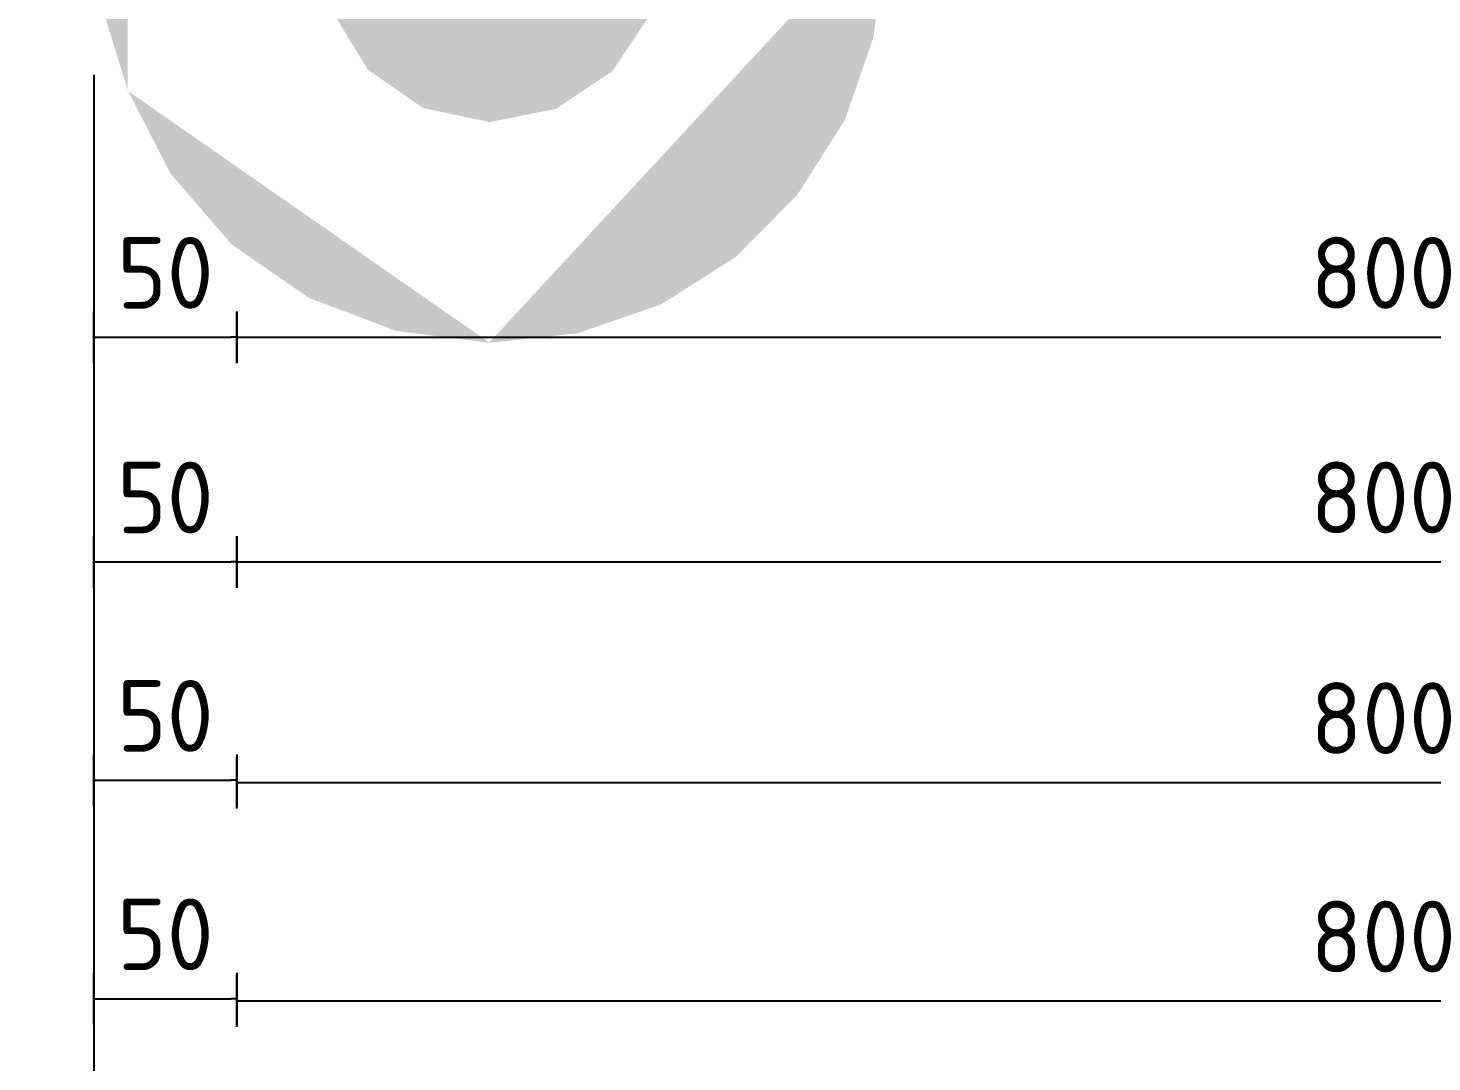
# Model space of a CAD drawing. Extents: x 0 to 1025, y -1312 to 297.
# Drawn here: x 211.66 to 260.65, y 54.08 to 90.17 of the extents above; entities that cross this region are included whole.
import ezdxf

# ---------------------------------------------------------------- set-up
doc = ezdxf.new("R2010")
doc.units = 0
doc.header["$LTSCALE"] = 6
doc.header["$MEASUREMENT"] = 0
doc.header["$PDSIZE"] = 1
doc.layers.get('0').update_dxf_attribs({"linetype": 'CONTINUOUS'})
doc.layers.get('DEFPOINTS').update_dxf_attribs({"linetype": 'CONTINUOUS'})
doc.layers.add('T25', color=1, linetype='CONTINUOUS')
doc.layers.add('yellow', color=7, linetype='CONTINUOUS', true_color=0xfcd900)
doc.styles.add('ISO', font='iso3098b.shx')
doc.dimstyles.new('SIGNSDIM', dxfattribs={"dimtxt": 2.5, "dimasz": 0.2, "dimexe": 1, "dimexo": 1.5, "dimgap": 1, "dimtad": 1, "dimtoh": 1, "dimdec": 4, "dimlfac": 10, "dimrnd": 1, "dimdsep": 46, "dimtxsty": 'ISO', "dimblk": 'SGNDIM', "dimcen": 2.5, "dimse2": 1, "dimadec": 0, "dimazin": 0, "dimtfac": 1, "dimtdec": 4, "dimtix": 1, "dimtmove": 0, "dimatfit": 3, "dimldrblk": 'SGNDIM', "dimfxl": 1, "dimtolj": 1, "dimtzin": 0, "dimarcsym": 0})

# ---------------------------------------------------------------- blocks, each defined once
blk = doc.blocks.new('SGNDIM')
for p, q in [((0, 4.5), (0, -4.5)), ((0, 0), (-1, 0))]:
    blk.add_line(p, q)
blk = doc.blocks.new('*D85')
at = {"layer": 'DEFPOINTS', "color": 0}
for p in [(218.941, 133.624), (298.963, 133.624), (298.963, 79.377)]:
    blk.add_point(p, dxfattribs=at)
at = {"layer": 'T25', "color": 0, "lineweight": -2}
blk.add_line((219.141, 79.377), (298.763, 79.377), dxfattribs=at)
at = {"layer": 'T25', "color": 0, "lineweight": -2, "xscale": 0.2, "yscale": 0.2, "zscale": 0.2, "rotation": 180}
blk.add_blockref('SGNDIM', (218.941, 79.377), dxfattribs=at)
at = {"layer": 'T25', "color": 0, "lineweight": -2, "xscale": 0.2, "yscale": 0.2, "zscale": 0.2}
blk.add_blockref('SGNDIM', (298.963, 79.377), dxfattribs=at)
at = {"layer": 'T25', "color": 0, "insert": (258.952, 81.627), "char_height": 2.5, "attachment_point": 5, "style": 'ISO'}
blk.add_mtext('\\A1;800', dxfattribs=at)
blk = doc.blocks.new('*D87')
at = {"layer": 'DEFPOINTS', "color": 0}
for p in [(218.941, 84.927), (213.952, 83.467), (218.941, 79.377)]:
    blk.add_point(p, dxfattribs=at)
at = {"layer": 'T25', "color": 0, "lineweight": -2}
for p, q in [((213.952, 81.967), (213.952, 78.377)), ((214.152, 79.377), (218.741, 79.377))]:
    blk.add_line(p, q, dxfattribs=at)
at = {"layer": 'T25', "color": 0, "lineweight": -2, "xscale": 0.2, "yscale": 0.2, "zscale": 0.2, "rotation": 180}
blk.add_blockref('SGNDIM', (213.952, 79.377), dxfattribs=at)
at = {"layer": 'T25', "color": 0, "lineweight": -2, "xscale": 0.2, "yscale": 0.2, "zscale": 0.2}
blk.add_blockref('SGNDIM', (218.941, 79.377), dxfattribs=at)
at = {"layer": 'T25', "color": 0, "insert": (216.447, 81.627), "char_height": 2.5, "attachment_point": 5, "style": 'ISO'}
blk.add_mtext('\\A1;50', dxfattribs=at)
blk = doc.blocks.new('*D88')
at = {"layer": 'DEFPOINTS', "color": 0}
for p in [(218.941, 125.781), (298.963, 125.781), (298.963, 71.533)]:
    blk.add_point(p, dxfattribs=at)
at = {"layer": 'T25', "color": 0, "lineweight": -2}
blk.add_line((219.141, 71.533), (298.763, 71.533), dxfattribs=at)
at = {"layer": 'T25', "color": 0, "lineweight": -2, "xscale": 0.2, "yscale": 0.2, "zscale": 0.2, "rotation": 180}
blk.add_blockref('SGNDIM', (218.941, 71.533), dxfattribs=at)
at = {"layer": 'T25', "color": 0, "lineweight": -2, "xscale": 0.2, "yscale": 0.2, "zscale": 0.2}
blk.add_blockref('SGNDIM', (298.963, 71.533), dxfattribs=at)
at = {"layer": 'T25', "color": 0, "insert": (258.952, 73.783), "char_height": 2.5, "attachment_point": 5, "style": 'ISO'}
blk.add_mtext('\\A1;800', dxfattribs=at)
blk = doc.blocks.new('*D90')
at = {"layer": 'DEFPOINTS', "color": 0}
for p in [(218.941, 77.084), (213.952, 75.624), (218.941, 71.533)]:
    blk.add_point(p, dxfattribs=at)
at = {"layer": 'T25', "color": 0, "lineweight": -2}
for p, q in [((213.952, 74.124), (213.952, 70.533)), ((214.152, 71.533), (218.741, 71.533))]:
    blk.add_line(p, q, dxfattribs=at)
at = {"layer": 'T25', "color": 0, "lineweight": -2, "xscale": 0.2, "yscale": 0.2, "zscale": 0.2, "rotation": 180}
blk.add_blockref('SGNDIM', (213.952, 71.533), dxfattribs=at)
at = {"layer": 'T25', "color": 0, "lineweight": -2, "xscale": 0.2, "yscale": 0.2, "zscale": 0.2}
blk.add_blockref('SGNDIM', (218.941, 71.533), dxfattribs=at)
at = {"layer": 'T25', "color": 0, "insert": (216.447, 73.783), "char_height": 2.5, "attachment_point": 5, "style": 'ISO'}
blk.add_mtext('\\A1;50', dxfattribs=at)
blk = doc.blocks.new('*D91')
at = {"layer": 'DEFPOINTS', "color": 0}
for p in [(218.941, 118.077), (298.963, 118.077), (298.963, 63.829)]:
    blk.add_point(p, dxfattribs=at)
at = {"layer": 'T25', "color": 0, "lineweight": -2}
blk.add_line((219.141, 63.829), (298.763, 63.829), dxfattribs=at)
at = {"layer": 'T25', "color": 0, "lineweight": -2, "xscale": 0.2, "yscale": 0.2, "zscale": 0.2, "rotation": 180}
blk.add_blockref('SGNDIM', (218.941, 63.829), dxfattribs=at)
at = {"layer": 'T25', "color": 0, "lineweight": -2, "xscale": 0.2, "yscale": 0.2, "zscale": 0.2}
blk.add_blockref('SGNDIM', (298.963, 63.829), dxfattribs=at)
at = {"layer": 'T25', "color": 0, "insert": (258.952, 66.079), "char_height": 2.5, "attachment_point": 5, "style": 'ISO'}
blk.add_mtext('\\A1;800', dxfattribs=at)
blk = doc.blocks.new('*D93')
at = {"layer": 'DEFPOINTS', "color": 0}
for p in [(218.941, 69.458), (213.952, 67.999), (218.941, 63.908)]:
    blk.add_point(p, dxfattribs=at)
at = {"layer": 'T25', "color": 0, "lineweight": -2}
for p, q in [((213.952, 66.499), (213.952, 62.908)), ((214.152, 63.908), (218.741, 63.908))]:
    blk.add_line(p, q, dxfattribs=at)
at = {"layer": 'T25', "color": 0, "lineweight": -2, "xscale": 0.2, "yscale": 0.2, "zscale": 0.2, "rotation": 180}
blk.add_blockref('SGNDIM', (213.952, 63.908), dxfattribs=at)
at = {"layer": 'T25', "color": 0, "lineweight": -2, "xscale": 0.2, "yscale": 0.2, "zscale": 0.2}
blk.add_blockref('SGNDIM', (218.941, 63.908), dxfattribs=at)
at = {"layer": 'T25', "color": 0, "insert": (216.447, 66.158), "char_height": 2.5, "attachment_point": 5, "style": 'ISO'}
blk.add_mtext('\\A1;50', dxfattribs=at)
blk = doc.blocks.new('*D94')
at = {"layer": 'DEFPOINTS', "color": 0}
for p in [(218.941, 95.379), (298.963, 95.379), (298.963, 56.204)]:
    blk.add_point(p, dxfattribs=at)
at = {"layer": 'T25', "color": 0, "lineweight": -2}
blk.add_line((219.141, 56.204), (298.763, 56.204), dxfattribs=at)
at = {"layer": 'T25', "color": 0, "lineweight": -2, "xscale": 0.2, "yscale": 0.2, "zscale": 0.2, "rotation": 180}
blk.add_blockref('SGNDIM', (218.941, 56.204), dxfattribs=at)
at = {"layer": 'T25', "color": 0, "lineweight": -2, "xscale": 0.2, "yscale": 0.2, "zscale": 0.2}
blk.add_blockref('SGNDIM', (298.963, 56.204), dxfattribs=at)
at = {"layer": 'T25', "color": 0, "insert": (258.952, 58.454), "char_height": 2.5, "attachment_point": 5, "style": 'ISO'}
blk.add_mtext('\\A1;800', dxfattribs=at)
blk = doc.blocks.new('*D96')
at = {"layer": 'DEFPOINTS', "color": 0}
for p in [(213.952, 90.043), (218.941, 61.833), (218.941, 56.282)]:
    blk.add_point(p, dxfattribs=at)
at = {"layer": 'T25', "color": 0, "lineweight": -2}
for p, q in [((213.952, 88.543), (213.952, 55.282)), ((214.152, 56.282), (218.741, 56.282))]:
    blk.add_line(p, q, dxfattribs=at)
at = {"layer": 'T25', "color": 0, "lineweight": -2, "xscale": 0.2, "yscale": 0.2, "zscale": 0.2, "rotation": 180}
blk.add_blockref('SGNDIM', (213.952, 56.282), dxfattribs=at)
at = {"layer": 'T25', "color": 0, "lineweight": -2, "xscale": 0.2, "yscale": 0.2, "zscale": 0.2}
blk.add_blockref('SGNDIM', (218.941, 56.282), dxfattribs=at)
at = {"layer": 'T25', "color": 0, "insert": (216.447, 58.532), "char_height": 2.5, "attachment_point": 5, "style": 'ISO'}
blk.add_mtext('\\A1;50', dxfattribs=at)
blk = doc.blocks.new('*D120')
at = {"layer": 'DEFPOINTS', "color": 0}
for p in [(254.149, 79.427), (278.749, 79.427), (278.749, 49.236)]:
    blk.add_point(p, dxfattribs=at)
at = {"layer": 'T25', "color": 0, "lineweight": -2}
blk.add_line((254.349, 49.236), (278.549, 49.236), dxfattribs=at)
at = {"layer": 'T25', "color": 0, "lineweight": -2, "xscale": 0.2, "yscale": 0.2, "zscale": 0.2, "rotation": 180}
blk.add_blockref('SGNDIM', (254.149, 49.236), dxfattribs=at)
at = {"layer": 'T25', "color": 0, "lineweight": -2, "xscale": 0.2, "yscale": 0.2, "zscale": 0.2}
blk.add_blockref('SGNDIM', (278.749, 49.236), dxfattribs=at)
at = {"layer": 'T25', "color": 0, "insert": (266.449, 51.486), "char_height": 2.5, "attachment_point": 5, "style": 'ISO'}
blk.add_mtext('\\A1;246', dxfattribs=at)
blk = doc.blocks.new('*D121')
at = {"layer": 'DEFPOINTS', "color": 0}
for p in [(224.829, 82.372), (254.149, 82.372), (254.149, 49.236)]:
    blk.add_point(p, dxfattribs=at)
at = {"layer": 'T25', "color": 0, "lineweight": -2}
blk.add_line((225.029, 49.236), (253.949, 49.236), dxfattribs=at)
at = {"layer": 'T25', "color": 0, "lineweight": -2, "xscale": 0.2, "yscale": 0.2, "zscale": 0.2, "rotation": 180}
blk.add_blockref('SGNDIM', (224.829, 49.236), dxfattribs=at)
at = {"layer": 'T25', "color": 0, "lineweight": -2, "xscale": 0.2, "yscale": 0.2, "zscale": 0.2}
blk.add_blockref('SGNDIM', (254.149, 49.236), dxfattribs=at)
at = {"layer": 'T25', "color": 0, "insert": (239.489, 51.486), "char_height": 2.5, "attachment_point": 5, "style": 'ISO'}
blk.add_mtext('\\A1;293', dxfattribs=at)
blk = doc.blocks.new('*D122')
at = {"layer": 'DEFPOINTS', "color": 0}
for p in [(213.952, 68.58), (224.829, 68.58), (224.829, 49.236)]:
    blk.add_point(p, dxfattribs=at)
at = {"layer": 'T25', "color": 0, "lineweight": -2}
for p, q in [((213.952, 67.08), (213.952, 48.236)), ((214.152, 49.236), (224.629, 49.236))]:
    blk.add_line(p, q, dxfattribs=at)
at = {"layer": 'T25', "color": 0, "lineweight": -2, "xscale": 0.2, "yscale": 0.2, "zscale": 0.2, "rotation": 180}
blk.add_blockref('SGNDIM', (213.952, 49.236), dxfattribs=at)
at = {"layer": 'T25', "color": 0, "lineweight": -2, "xscale": 0.2, "yscale": 0.2, "zscale": 0.2}
blk.add_blockref('SGNDIM', (224.829, 49.236), dxfattribs=at)
at = {"layer": 'T25', "color": 0, "insert": (219.391, 51.486), "char_height": 2.5, "attachment_point": 5, "style": 'ISO'}
blk.add_mtext('\\A1;109', dxfattribs=at)

msp = doc.modelspace()

# ---------------------------------------------------------------- hatches: boundary and pattern name
at = {"layer": 'yellow'}
h = msp.add_hatch(color=256, dxfattribs=at)
h.paths.add_polyline_path([(241.503886, 92.946529), (241.47811, 92.946529)], flags=16)
edge = h.paths.add_edge_path()
edge.add_line((233.796949, 94.054884), (241.503886, 94.054884))
edge.add_line((241.503886, 94.054884), (241.503886, 92.946529))
edge.add_line((241.168801, 89.87922), (241.503886, 92.946529))
edge.add_line((241.168801, 89.87922), (240.163549, 86.966565))
edge.add_line((240.163549, 86.966565), (238.513903, 84.363218))
edge.add_line((238.513903, 84.363218), (236.348744, 82.172283))
edge.add_line((236.348744, 82.172283), (233.745398, 80.522638))
edge.add_line((233.745398, 80.522638), (230.832743, 79.517385))
edge.add_line((230.832743, 79.517385), (227.765433, 79.182301))
edge.add_line((227.765433, 79.182301), (224.517694, 79.594712))
edge.add_line((224.517694, 79.594712), (221.450385, 80.754619))
edge.add_line((221.450385, 80.754619), (218.769711, 82.61047))
edge.add_line((218.769711, 82.61047), (216.630328, 85.084938))
edge.add_line((216.630328, 85.084938), (215.135337, 87.997593))
edge.add_line((215.135337, 87.997593), (213.202159, 94.26109))
edge.add_line((213.202159, 94.26109), (212.042252, 100.705017))
edge.add_line((212.042252, 100.705017), (211.655616, 107.252047))
edge.add_line((211.655616, 107.252047), (212.042252, 113.773301))
edge.add_line((212.042252, 113.773301), (213.202159, 120.217228))
edge.add_line((213.202159, 120.217228), (215.135337, 126.480725))
edge.add_line((215.135337, 126.480725), (216.630328, 129.393379))
edge.add_line((216.630328, 129.393379), (218.769711, 131.867847))
edge.add_line((218.769711, 131.867847), (221.450385, 133.723698))
edge.add_line((221.450385, 133.723698), (224.517694, 134.909381))
edge.add_line((224.517694, 134.909381), (227.765433, 135.296017))
edge.add_line((227.765433, 135.296017), (230.832743, 134.960932))
edge.add_line((230.832743, 134.960932), (233.745398, 133.95568))
edge.add_line((233.745398, 133.95568), (236.348744, 132.306034))
edge.add_line((236.348744, 132.306034), (238.513903, 130.140875))
edge.add_line((238.513903, 130.140875), (240.163549, 127.511753))
edge.add_line((240.163549, 127.511753), (241.168801, 124.599098))
edge.add_line((241.168801, 124.599098), (241.503886, 121.531789))
edge.add_line((241.503886, 121.531789), (233.796949, 121.531789))
edge.add_line((233.796949, 121.531789), (233.358762, 123.851602))
edge.add_line((233.358762, 123.851602), (232.044201, 125.836332))
edge.add_line((232.044201, 125.836332), (230.085247, 127.150893))
edge.add_line((230.085247, 127.150893), (227.765433, 127.58908))
edge.add_line((227.765433, 127.58908), (225.44562, 127.125117))
edge.add_line((225.44562, 127.125117), (223.512442, 125.759005))
edge.add_line((223.512442, 125.759005), (222.275208, 123.7485))
edge.add_line((222.275208, 123.7485), (220.445132, 117.278797))
edge.add_line((220.445132, 117.278797), (219.517207, 110.602889))
edge.add_line((219.517207, 110.602889), (219.517207, 103.875429))
edge.add_line((219.517207, 103.875429), (220.445132, 97.225296))
edge.add_line((220.445132, 97.225296), (222.275208, 90.755594))
edge.add_line((222.275208, 90.755594), (223.512442, 88.719313))
edge.add_line((223.512442, 88.719313), (225.44562, 87.378976))
edge.add_line((225.44562, 87.378976), (227.765433, 86.889238))
edge.add_line((227.765433, 86.889238), (230.085247, 87.3532))
edge.add_line((230.085247, 87.3532), (232.044201, 88.667761))
edge.add_line((232.044201, 88.667761), (233.358762, 90.626715))
edge.add_line((233.358762, 90.626715), (233.796949, 92.946529))
edge.add_line((233.796949, 92.946529), (233.796949, 94.054884))
edge = h.paths.add_edge_path(flags=16)
edge.add_line((241.503886, 94.054884), (241.47811, 94.054884))
edge.add_line((227.765433, 135.296017), (227.739658, 135.296017))
edge.add_line((215.135337, 126.480725), (215.109561, 126.480725))
edge.add_line((215.135337, 87.997593), (215.109561, 87.997593))
edge.add_line((227.765433, 79.182301), (227.739658, 79.182301))

# ---------------------------------------------------------------- dimensions: what is measured, and where the dimension line sits
at = {"layer": 'T25'}
for base, p1, p2, picture, middle in [((298.963011, 79.376532), (218.941128, 133.624118), (298.963011, 133.624118), '*D85', (258.95207, 81.626532)), ((298.963011, 71.533268), (218.941128, 125.780853), (298.963011, 125.780853), '*D88', (258.95207, 73.783268)), ((298.963011, 63.829148), (218.941128, 118.076734), (298.963011, 118.076734), '*D91', (258.95207, 66.079148)), ((298.963011, 56.203752), (218.941128, 95.378989), (298.963011, 95.378989), '*D94', (258.95207, 58.453752)), ((254.149347, 49.235562), (224.829163, 82.37247), (254.149347, 82.37247), '*D121', (239.489255, 51.485562)), ((278.749227, 49.235562), (254.149347, 79.426819), (278.749227, 79.426819), '*D120', (266.449287, 51.485562))]:
    dim = msp.add_linear_dim(base=base, p1=p1, p2=p2, dimstyle='SIGNSDIM', override={"dimse1": 1}, dxfattribs=at)
    dim.commit()
    dim.dimension.update_dxf_attribs({"geometry": picture, "text_midpoint": middle})
for base, p1, p2, picture, middle in [((218.941128, 56.282476), (213.95207, 90.042972), (218.941128, 61.832913), '*D96', (216.446599, 58.532476)), ((218.941128, 79.376532), (213.95207, 83.467438), (218.941128, 84.926969), '*D87', (216.446599, 81.626532)), ((218.941128, 71.533268), (213.95207, 75.624174), (218.941128, 77.083705), '*D90', (216.446599, 73.783268)), ((218.941128, 63.907872), (213.95207, 67.998778), (218.941128, 69.458309), '*D93', (216.446599, 66.157872)), ((224.829163, 49.235562), (213.95207, 68.579525), (224.829163, 68.579525), '*D122', (219.390616, 51.485562))]:
    dim = msp.add_linear_dim(base=base, p1=p1, p2=p2, dimstyle='SIGNSDIM', dxfattribs=at)
    dim.commit()
    dim.dimension.update_dxf_attribs({"geometry": picture, "text_midpoint": middle})

doc.saveas('drawing.dxf')
